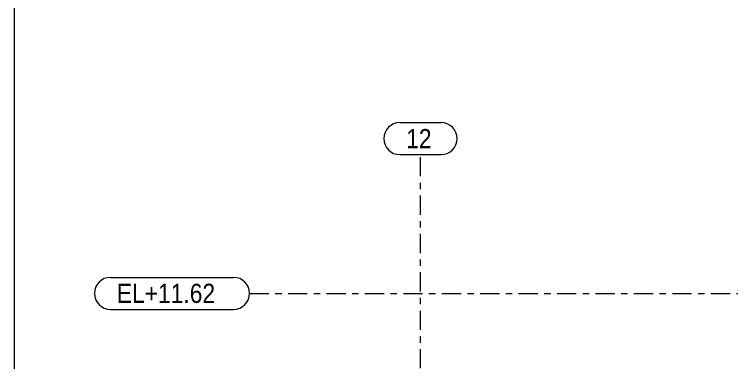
# Model space of a CAD drawing. Header units: millimetres. Extents: x -49 to 773, y -82 to 492.
# Drawn here: x -46.7 to 65.3, y 267.2 to 321.6 of the extents above; entities that cross this region are included whole.
import ezdxf

# ---------------------------------------------------------------- set-up
doc = ezdxf.new("R2010")
doc.units = ezdxf.units.MM
doc.linetypes.add('XKITLINE00', pattern=[0])
doc.linetypes.add('XKITLINE03', pattern=[6, 3, -1, 1, -1])
doc.layers.add('DrawingSheet', color=5, linetype='Continuous', lineweight=0)
doc.layers.add('S-grid', color=1, linetype='Continuous', lineweight=0)
doc.styles.add('ARIAL', font='ARIAL.TTF')

# ---------------------------------------------------------------- blocks, each defined once
blk = doc.blocks.new('*A477')
at = {"layer": 'DrawingSheet', "color": 5, "linetype": 'XKITLINE00', "lineweight": 0}
blk.add_line((-46.74, 491.58), (-46.74, -82.42), dxfattribs=at)
blk = doc.blocks.new('*A1010')
at = {"layer": 'S-grid', "color": 1, "linetype": 'XKITLINE03', "lineweight": 0}
blk.add_line((-10, 278.02), (127.7, 278.02), dxfattribs=at)
at = {"layer": 'S-grid', "color": 3, "style": 'ARIAL', "width": 0.85}
blk.add_text('EL+11.62', height=3, dxfattribs=at).set_placement((-30.74, 276.52))
blk = doc.blocks.new('*A1058')
at = {"layer": 'S-grid', "color": 1, "linetype": 'XKITLINE03', "lineweight": 0}
for p, q in [((16.67, 266.31), (16.67, 299.7)), ((16.67, 160.66), (16.67, 256.55))]:
    blk.add_line(p, q, dxfattribs=at)
at = {"layer": 'S-grid', "color": 3, "style": 'ARIAL', "width": 0.85}
blk.add_text('12', height=3, dxfattribs=at).set_placement((14.44, 300.7))
blk = doc.blocks.new('*A1169')
at = {"layer": 'S-grid', "color": 1, "linetype": 'XKITLINE00', "lineweight": 0}
for p, q in [((-31.74, 280.52), (-12.5, 280.52)), ((-31.74, 275.52), (-12.5, 275.52))]:
    blk.add_line(p, q, dxfattribs=at)
for centre, start, end in [((-31.74, 278.02), 90, 270), ((-12.5, 278.02), 270, 90)]:
    blk.add_arc(centre, 2.5, start, end, dxfattribs=at)
blk = doc.blocks.new('*A1208')
at = {"layer": 'S-grid', "color": 1, "linetype": 'XKITLINE00', "lineweight": 0}
for p, q in [((13.44, 304.7), (19.89, 304.7)), ((13.44, 299.7), (19.89, 299.7))]:
    blk.add_line(p, q, dxfattribs=at)
for centre, start, end in [((13.44, 302.2), 90, 270), ((19.89, 302.2), 270, 90)]:
    blk.add_arc(centre, 2.5, start, end, dxfattribs=at)

msp = doc.modelspace()

# ---------------------------------------------------------------- block references
at = {"lineweight": 0}
for name in ['*A477', '*A1208', '*A1058', '*A1169', '*A1010']:
    msp.add_blockref(name, (0, 0), dxfattribs=at)

doc.saveas('drawing.dxf')
